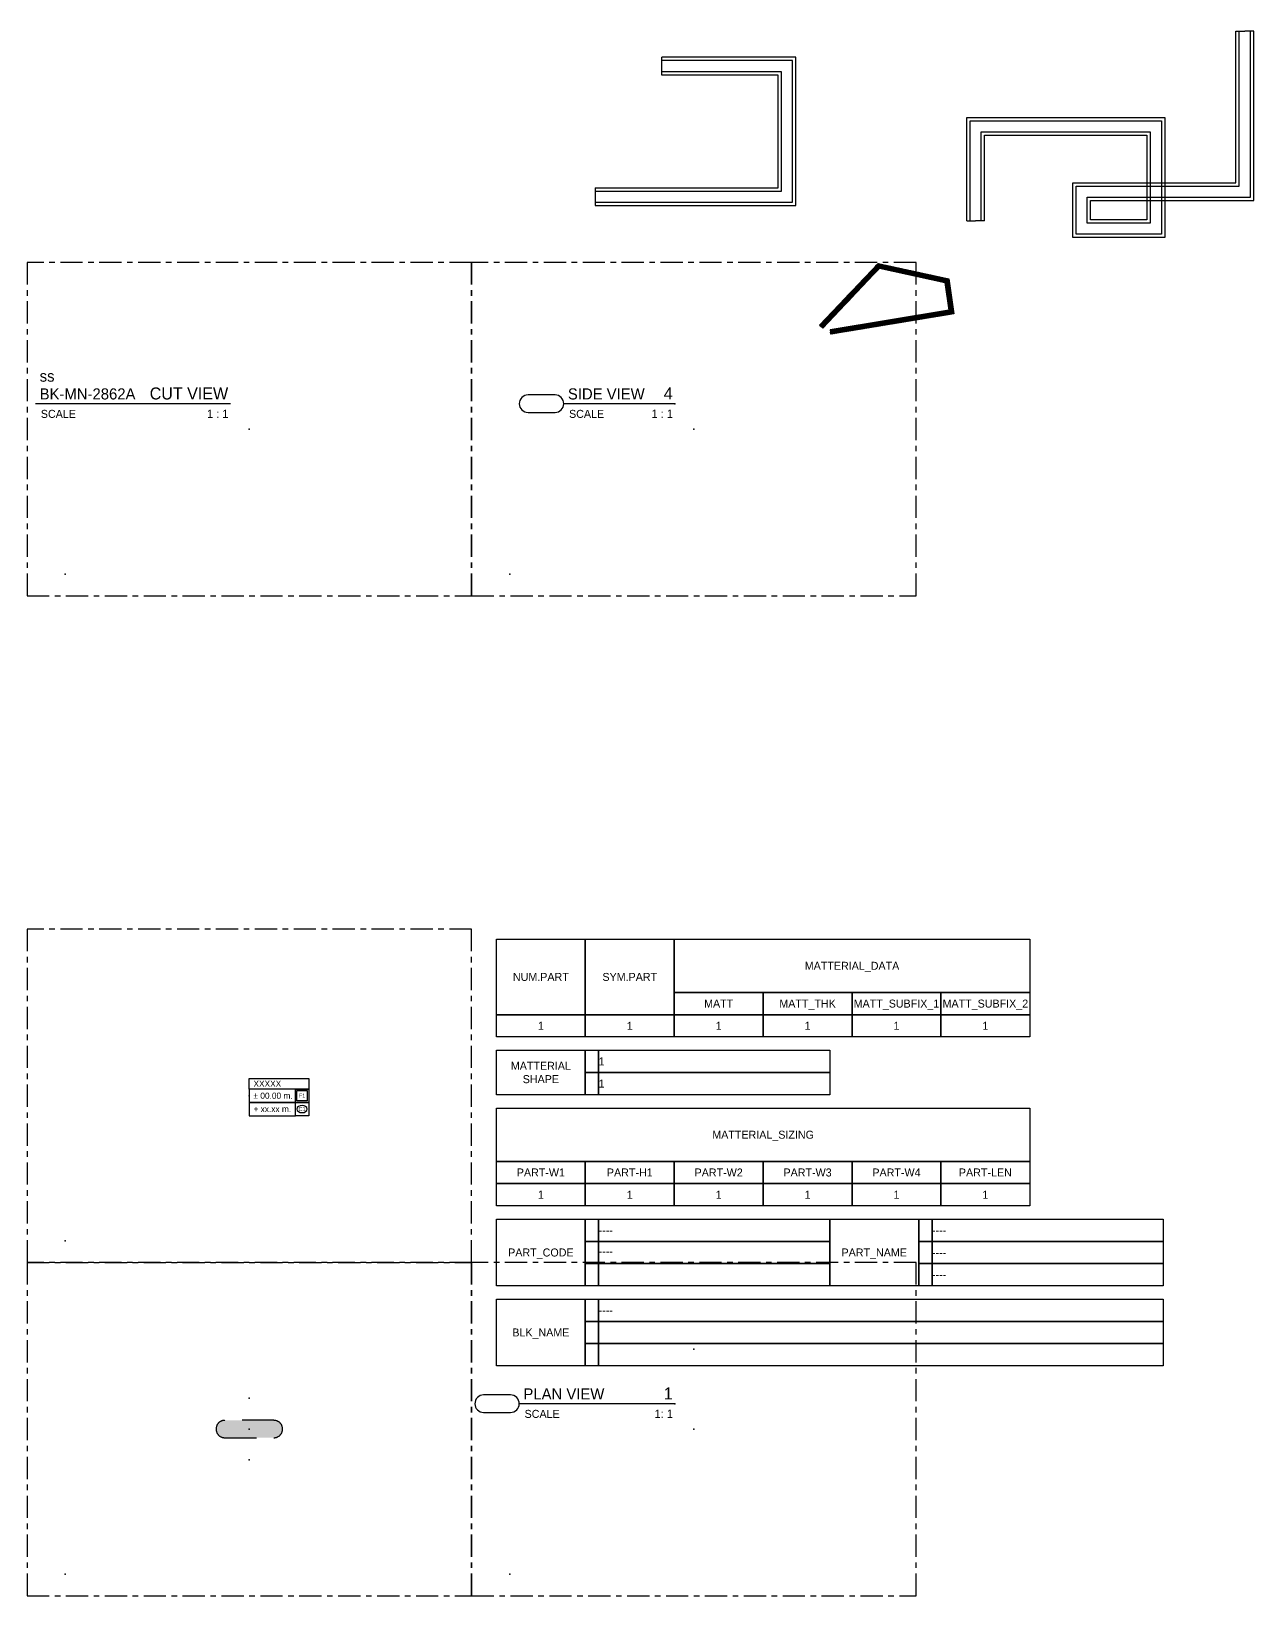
# Model space of a CAD drawing. Header units: millimetres. Extents: x -244126 to 368105, y -173968 to 259060.
# Drawn here: x 2171.8 to 2446.8, y 1157.4 to 1509.4 of the extents above; entities that cross this region are included whole.
import ezdxf
from ezdxf.enums import TextEntityAlignment as Align

# ---------------------------------------------------------------- set-up
doc = ezdxf.new("R2010")
doc.units = ezdxf.units.MM
doc.header["$MEASUREMENT"] = 0
for name, pattern in [('005_GG_TA_LINE', [13.75, 5, -1.25, 1.25, -1.25, 5]), ('BORDER2', [22.225, 6.35, -3.175, 6.35, -3.175, 0, -3.175]), ('CENTER', [2, 1.25, -0.25, 0.25, -0.25]), ('TA_GL_000.00010', [0.000275, 0.0001, -2.5e-05, 2.5e-05, -2.5e-05, 0.0001]), ('TA_HL_002.00', [13, 7.1, -5.9])]:
    doc.linetypes.add(name, pattern=pattern)
for name, color, linetype in [('000 - GRID', 8, 'CENTER'), ('000 - H A T C H', 8, 'Continuous'), ('000 - SYMBOL CON', 1, 'Continuous'), ('000 - T E X T', 4, 'Continuous'), ('002 - STRUCTURAL STEEL', 4, 'Continuous'), ('A04_TUBE SERIES', 7, 'Continuous')]:
    doc.layers.add(name, color=color, linetype=linetype)
doc.styles.add('Cetury Gothic', font='GOTHIC.TTF')
doc.styles.add('MtXpl_BrowalliaUPC', font='BrowalliaUPC.ttf')
doc.styles.get("Standard").update_dxf_attribs({"font": 'arial.ttf'})
doc.styles.add('TA', font='Cordia New.ttf', dxfattribs={"height": 4.5})

# ---------------------------------------------------------------- blocks, each defined once
blk = doc.blocks.new('*U1753')
at = {"color": 0, "linetype": '005_GG_TA_LINE'}
blk.add_lwpolyline([(0, 0), (100, 0), (100, 75), (0, 75)], close=True, dxfattribs=at)
for p in [(50, 37.5), (8.58, 4.88)]:
    blk.add_point(p, dxfattribs=at)
blk.add_attdef('NAMEBLK', (8.58, 4.88), '', height=10, dxfattribs=at)
blk = doc.blocks.new('*U34')
for q in [(0, 1.5), (4.8, 1.5)]:
    blk.add_line((12.76, 1.5), q)
at = {"layer": '000 - SYMBOL CON', "color": 0}
blk.add_line((13.36, -1.5), (4.8, -1.5), dxfattribs=at)
for points in [[(13.36, 1.5), (0, 1.5), (0, 3.9), (13.36, 3.9)], [(10.36, 1.5), (0, 1.5), (0, -1.5), (10.36, -1.5)], [(13.36, -1.5), (10.36, -1.5), (10.36, 1.5), (13.36, 1.5)], [(10.36, -1.5), (0, -1.5), (0, -4.5), (10.36, -4.5)], [(13.36, -4.5), (10.36, -4.5), (10.36, -1.5), (13.36, -1.5)]]:
    blk.add_lwpolyline(points, close=True, dxfattribs=at)
at = {"layer": '000 - SYMBOL CON'}
blk.add_lwpolyline([(13, 1.14), (13, -1.14), (10.72, -1.14), (10.72, 1.14)], close=True, dxfattribs=at)
at = {"layer": '000 - SYMBOL CON', "extrusion": (0, 0, -1)}
blk.add_ellipse((11.86, -3), major_axis=(-1.15, 0), ratio=0.703808, start_param=-1.570796, end_param=4.712389, dxfattribs=at)
at = {"layer": '000 - T E X T', "style": 'TA'}
for tag, p in [('NAME_LOCATION', (0.93, 2.7)), ('LEVEL_FL', (0.93, 0)), ('LEVEL_CL', (0.93, -3))]:
    blk.add_attdef(tag, text='', height=1.4, dxfattribs=at).set_placement(p, align=Align.MIDDLE_LEFT)
for tag, p in [('FLOOR_SYM', (11.86, 0)), ('CEILING_SYM', (11.86, -3))]:
    blk.add_attdef(tag, text='', height=0.9, dxfattribs=at).set_placement(p, align=Align.MIDDLE_CENTER)
blk = doc.blocks.new('*U48')
at = {"color": 4}
blk.add_line((-4.26, 5.7), (-48.1, 5.7), dxfattribs=at)
blk.add_point((0, 0))
at = {"color": 4, "linetype": 'BORDER2', "style": 'Cetury Gothic'}
blk.add_text('SCALE', height=1.8, dxfattribs=at).set_placement((-46.91, 2.51))
at = {"color": 0, "style": 'TA'}
for tag, p in [('HEADING2', (-47.17, 10.65)), ('HEADING', (-47.17, 6.65))]:
    blk.add_attdef(tag, p, '', height=2.5, dxfattribs=at)
for tag, height, p in [('LO', 2.7, (-4.76, 6.65)), ('SC', 1.85, (-4.7, 2.51))]:
    blk.add_attdef(tag, text='', height=height, dxfattribs=at).set_placement(p, align=Align.RIGHT)
blk = doc.blocks.new('*U177')
at = {"layer": '000 - H A T C H', "linetype": '005_GG_TA_LINE'}
h = blk.add_hatch(color=250, dxfattribs=at)
h.dxf.hatch_style = 1
edge = h.paths.add_edge_path()
edge.add_arc((-5.52, 0), 1.96, 90, 180)
edge.add_arc((-5.52, 0), 1.96, 180, 270)
edge.add_line((-5.52, -1.96), (5.52, -1.96))
edge.add_arc((5.52, 0), 1.96, 270, 360)
edge.add_arc((5.52, 0), 1.96, 360, 450)
edge.add_line((5.52, 1.96), (-5.52, 1.96))
for p in [(0, 6.96), (0, -6.96)]:
    blk.add_point(p)
at = {"layer": '000 - SYMBOL CON', "color": 0, "linetype": 'ByBlock'}
blk.add_lwpolyline([(-5.52, 1.96, 0.414214), (-7.48, 0, 0.414214), (-5.52, -1.96), (5.52, -1.96, 0.414214), (7.48, 0, 0.414214), (5.52, 1.96)], format="xyb", close=True, dxfattribs=at)
at = {"layer": '000 - T E X T', "color": 0, "style": 'MtXpl_BrowalliaUPC'}
blk.add_attdef('NO.CODE', text='', height=2, dxfattribs=at).set_placement((0, 0), align=Align.MIDDLE_CENTER)
blk = doc.blocks.new('*U144')
at = {"color": 4}
blk.add_line((-4.26, 5.7), (-29.26, 5.7), dxfattribs=at)
for p in [(-4.26, 5.7), (0, 0)]:
    blk.add_point(p)
at = {"layer": '000 - SYMBOL CON', "color": 0, "linetype": 'ByBlock'}
blk.add_lwpolyline([(-37.3, 7.66, 0.414214), (-39.26, 5.7, 0.414214), (-37.3, 3.74), (-31.22, 3.74, 0.414214), (-29.26, 5.7, 0.414214), (-31.22, 7.66)], format="xyb", close=True, dxfattribs=at)
at = {"color": 4, "linetype": 'BORDER2', "style": 'Cetury Gothic'}
blk.add_text('SCALE', height=1.8, dxfattribs=at).set_placement((-28.07, 2.51))
at = {"color": 0, "style": 'TA'}
for tag, p in [('HEADING2', (-28.33, 10.65)), ('HEADING', (-28.33, 6.65))]:
    blk.add_attdef(tag, p, '', height=2.5, dxfattribs=at)
for tag, height, p in [('LO', 2.7, (-4.76, 6.65)), ('SC', 1.85, (-4.7, 2.51))]:
    blk.add_attdef(tag, text='', height=height, dxfattribs=at).set_placement(p, align=Align.RIGHT)
at = {"layer": '000 - T E X T', "color": 0, "style": 'MtXpl_BrowalliaUPC'}
blk.add_attdef('NO.CODE', text='', height=2, dxfattribs=at).set_placement((-34.26, 5.7), align=Align.MIDDLE_CENTER)
blk = doc.blocks.new('*U3044')
at = {"layer": '002 - STRUCTURAL STEEL', "color": 0, "linetype": 'ByBlock'}
blk.add_lwpolyline([(0, 17), (20, 17), (20, 0), (0, 0)], close=True, dxfattribs=at)
blk = doc.blocks.new('*U4914')
at = {"layer": '002 - STRUCTURAL STEEL', "color": 0, "linetype": 'ByBlock'}
blk.add_lwpolyline([(0, 5), (20, 5), (20, 0), (0, 0)], close=True, dxfattribs=at)
blk = doc.blocks.new('*U72')
at = {"layer": '002 - STRUCTURAL STEEL', "color": 0, "linetype": 'ByBlock'}
blk.add_lwpolyline([(0, 12), (80, 12), (80, 0), (0, 0)], close=True, dxfattribs=at)
blk = doc.blocks.new('*U70')
at = {"layer": '002 - STRUCTURAL STEEL', "color": 0, "linetype": 'ByBlock'}
blk.add_lwpolyline([(0, 10), (20, 10), (20, 0), (0, 0)], close=True, dxfattribs=at)
blk = doc.blocks.new('*U71')
at = {"layer": '002 - STRUCTURAL STEEL', "color": 0, "linetype": 'ByBlock'}
blk.add_lwpolyline([(0, 12), (120, 12), (120, 0), (0, 0)], close=True, dxfattribs=at)
blk = doc.blocks.new('*U73')
at = {"layer": '002 - STRUCTURAL STEEL', "color": 0, "linetype": 'ByBlock'}
blk.add_lwpolyline([(0, 15), (20, 15), (20, 0), (0, 0)], close=True, dxfattribs=at)
blk = doc.blocks.new('*U68')
at = {"layer": '002 - STRUCTURAL STEEL', "color": 0, "linetype": 'ByBlock'}
blk.add_lwpolyline([(0, 5), (52, 5), (52, 0), (0, 0)], close=True, dxfattribs=at)
blk = doc.blocks.new('*U69')
at = {"layer": '002 - STRUCTURAL STEEL', "color": 0, "linetype": 'ByBlock'}
blk.add_lwpolyline([(0, 5), (3, 5), (3, 0), (0, 0)], close=True, dxfattribs=at)
blk = doc.blocks.new('*U74')
at = {"layer": '002 - STRUCTURAL STEEL', "color": 0, "linetype": 'ByBlock'}
blk.add_lwpolyline([(0, 5), (127, 5), (127, 0), (0, 0)], close=True, dxfattribs=at)
blk = doc.blocks.new('LV_DATA_FROM_EXCEl_PART_DATA')
at = {"color": 0}
for name, p in [('*U3044', (0, -17)), ('*U3044', (20, -17)), ('*U72', (40, -12)), ('*U4914', (40, -17)), ('*U4914', (60, -17)), ('*U4914', (80, -17)), ('*U4914', (100, -17)), ('*U4914', (0, -22)), ('*U4914', (20, -22)), ('*U4914', (40, -22)), ('*U4914', (60, -22)), ('*U4914', (80, -22)), ('*U4914', (100, -22)), ('*U70', (0, -35)), ('*U69', (20, -30)), ('*U68', (23, -30)), ('*U69', (20, -35)), ('*U68', (23, -35)), ('*U71', (0, -50)), ('*U4914', (0, -55)), ('*U4914', (20, -55)), ('*U4914', (40, -55)), ('*U4914', (60, -55)), ('*U4914', (80, -55)), ('*U4914', (100, -55)), ('*U4914', (0, -60)), ('*U4914', (20, -60)), ('*U4914', (40, -60)), ('*U4914', (60, -60)), ('*U4914', (80, -60)), ('*U4914', (100, -60)), ('*U73', (0, -78)), ('*U69', (20, -68)), ('*U68', (23, -68)), ('*U73', (75, -78)), ('*U69', (95, -68)), ('*U68', (98, -68)), ('*U69', (20, -73)), ('*U68', (23, -73)), ('*U69', (95, -73)), ('*U68', (98, -73)), ('*U69', (20, -78)), ('*U68', (23, -78)), ('*U69', (95, -78)), ('*U68', (98, -78)), ('*U73', (0, -96)), ('*U69', (20, -86)), ('*U74', (23, -86)), ('*U69', (20, -91)), ('*U74', (23, -91)), ('*U69', (20, -96)), ('*U74', (23, -96))]:
    blk.add_blockref(name, p, dxfattribs=at)
at = {"color": 0, "style": 'TA'}
for s, p in [('MATTERIAL_DATA', (80, -6)), ('NUM.PART', (10, -8.5)), ('SYM.PART', (30, -8.5)), ('MATT', (50, -14.5)), ('MATT_THK', (70, -14.5)), ('MATT_SUBFIX_1', (90, -14.5)), ('MATT_SUBFIX_2', (110, -14.5)), ('MATTERIAL', (10, -28.5)), ('SHAPE', (10, -31.5)), ('MATTERIAL_SIZING', (60, -44)), ('PART-W1', (10, -52.5)), ('PART-H1', (30, -52.5)), ('PART-W2', (50, -52.5)), ('PART-W3', (70, -52.5)), ('PART-W4', (90, -52.5)), ('PART-LEN', (110, -52.5)), ('PART_CODE', (10, -70.5)), ('PART_NAME', (85, -70.5)), ('BLK_NAME', (10, -88.5))]:
    blk.add_text(s, height=1.8, dxfattribs=at).set_placement(p, align=Align.MIDDLE_CENTER)
for tag, p in [('NUM.PART_VALUE', (10, -19.5)), ('SYM.PART_VALUE', (30, -19.5)), ('MATT_VALUE', (50, -19.5)), ('MATT_THK_VALUE', (70, -19.5)), ('MATT_SUBFIX_1_VALUE', (90, -19.5)), ('MATT_SUBFIX_2_VALUE', (110, -19.5)), ('PART-W1_VALUE', (10, -57.5)), ('PART-H1_VALUE', (30, -57.5)), ('PART-W2_VALUE', (50, -57.5)), ('PART-W3_VALUE', (70, -57.5)), ('PART-W4_VALUE', (90, -57.5)), ('PART-LEN_VALUE', (110, -57.5))]:
    blk.add_attdef(tag, text='', height=1.8, dxfattribs=at).set_placement(p, align=Align.MIDDLE_CENTER)
for tag, p in [('MATTERIAL_SHPAE_VALUE_1', (23, -27.5)), ('MATTERIAL_SHPAE_VALUE_2', (23, -32.5)), ('CODE_VALUE_1', (23, -65.5)), ('PART_NAME_VALUE_1', (98, -65.5)), ('CODE_VALUE_2', (23, -70.2)), ('PART_NAME_VALUE_2', (98, -70.5)), ('PART_NAME_VALUE_3', (98, -75.5)), ('BLK_NAME_VAL_VALUE', (23, -83.5))]:
    blk.add_attdef(tag, text='', height=1.8, dxfattribs=at).set_placement(p, align=Align.MIDDLE_LEFT)
blk = doc.blocks.new('*U860')
at = {"color": 4}
blk.add_line((-4.26, 5.7), (-39.26, 5.7), dxfattribs=at)
at = {"linetype": 'TA_GL_000.00010'}
blk.add_point((0, 18), dxfattribs=at)
for p in [(-4.26, 5.7), (0, 0)]:
    blk.add_point(p)
at = {"layer": '000 - SYMBOL CON', "color": 0, "linetype": 'ByBlock'}
blk.add_lwpolyline([(-47.3, 7.66, 0.414214), (-49.26, 5.7, 0.414214), (-47.3, 3.74), (-41.22, 3.74, 0.414214), (-39.26, 5.7, 0.414214), (-41.22, 7.66)], format="xyb", close=True, dxfattribs=at)
at = {"color": 4, "linetype": 'BORDER2', "style": 'Cetury Gothic'}
blk.add_text('SCALE', height=1.8, dxfattribs=at).set_placement((-38.07, 2.51))
at = {"color": 0, "style": 'TA'}
for tag, p in [('HEADING2', (-38.33, 10.65)), ('HEADING', (-38.33, 6.65))]:
    blk.add_attdef(tag, p, '', height=2.5, dxfattribs=at)
for tag, height, p in [('LO', 2.7, (-4.76, 6.65)), ('SC', 1.85, (-4.7, 2.51))]:
    blk.add_attdef(tag, text='', height=height, dxfattribs=at).set_placement(p, align=Align.RIGHT)
at = {"layer": '000 - T E X T', "color": 0, "style": 'MtXpl_BrowalliaUPC'}
blk.add_attdef('NO.CODE', text='', height=2, dxfattribs=at).set_placement((-44.26, 5.7), align=Align.MIDDLE_CENTER)

msp = doc.modelspace()

# ---------------------------------------------------------------- hatches: boundary and pattern name
at = {"layer": '000 - H A T C H', "linetype": 'ByBlock'}
h = msp.add_hatch(dxfattribs=at)
h.set_pattern_fill('ANSI31', color=256)
h.set_pattern_definition([(45, (-23789.02761, 21416.46248), (-0.08838834765, 0.08838834765), [])])
h.paths.add_polyline_path([(2349.12454, 1443.31545), (2349.8502, 1442.6274), (2362.61252, 1456.08739), (2377.32285, 1452.87992), (2378.18816, 1446.68121), (2351.50769, 1442.24844), (2351.67159, 1441.26196), (2379.31327, 1445.85443), (2378.21689, 1453.70848), (2362.27475, 1457.18453)])

# ---------------------------------------------------------------- linework, layer by layer
at = {"color": 3}
for p, q in [((2442.79047, 1475.32563), (2442.79047, 1509.4165)), ((2442.79047, 1509.4165), (2444.79047, 1509.4165)), ((2446.79047, 1509.4165), (2444.79047, 1509.4165)), ((2446.79047, 1471.32563), (2446.79047, 1509.4165)), ((2343.77726, 1503.56914), (2313.63429, 1503.56914)), ((2343.77726, 1470.22084), (2343.77726, 1503.56914)), ((2339.77726, 1499.56914), (2313.63429, 1499.56914)), ((2339.77726, 1474.22084), (2339.77726, 1499.56914)), ((2382.22006, 1466.75633), (2382.22006, 1490.04245)), ((2382.22006, 1490.04245), (2426.7626, 1490.04245)), ((2426.7626, 1490.04245), (2426.7626, 1463.03056)), ((2386.22006, 1466.75633), (2386.22006, 1486.04245)), ((2386.22006, 1486.04245), (2422.7626, 1486.04245)), ((2422.7626, 1486.04245), (2422.7626, 1467.03056)), ((2406.07548, 1463.03056), (2406.07548, 1475.32563)), ((2406.07548, 1475.32563), (2442.79047, 1475.32563)), ((2298.62536, 1474.22084), (2339.77726, 1474.22084)), ((2298.62536, 1470.22084), (2343.77726, 1470.22084)), ((2410.07548, 1467.03056), (2410.07548, 1471.32563)), ((2410.07548, 1471.32563), (2446.79047, 1471.32563)), ((2382.22006, 1466.75633), (2384.22006, 1466.75633)), ((2386.22006, 1466.75633), (2384.22006, 1466.75633)), ((2422.7626, 1467.03056), (2410.07548, 1467.03056)), ((2426.7626, 1463.03056), (2406.07548, 1463.03056))]:
    msp.add_line(p, q, dxfattribs=at)
at = {"color": 1}
for p, q in [((2443.54047, 1474.57563), (2443.54047, 1509.4165)), ((2446.04047, 1472.07563), (2446.04047, 1509.4165)), ((2343.02726, 1502.81914), (2313.63429, 1502.81914)), ((2340.52726, 1500.31914), (2313.63429, 1500.31914)), ((2340.52726, 1473.47084), (2340.52726, 1500.31914)), ((2343.02726, 1470.97084), (2343.02726, 1502.81914)), ((2382.97006, 1466.75633), (2382.97006, 1489.29245)), ((2382.97006, 1489.29245), (2426.0126, 1489.29245)), ((2426.0126, 1489.29245), (2426.0126, 1463.78056)), ((2385.47006, 1466.75633), (2385.47006, 1486.79245)), ((2385.47006, 1486.79245), (2423.5126, 1486.79245)), ((2423.5126, 1486.79245), (2423.5126, 1466.28056)), ((2298.62536, 1473.47084), (2340.52726, 1473.47084)), ((2406.82548, 1463.78056), (2406.82548, 1474.57563)), ((2406.82548, 1474.57563), (2443.54047, 1474.57563)), ((2409.32548, 1466.28056), (2409.32548, 1472.07563)), ((2409.32548, 1472.07563), (2446.04047, 1472.07563)), ((2298.62536, 1470.97084), (2343.02726, 1470.97084)), ((2423.5126, 1466.28056), (2409.32548, 1466.28056)), ((2426.0126, 1463.78056), (2406.82548, 1463.78056))]:
    msp.add_line(p, q, dxfattribs=at)
at = {"color": 3, "linetype": 'Continuous'}
for p, q in [((2313.63429, 1499.56914), (2313.63429, 1503.56914)), ((2298.62536, 1474.22084), (2298.62536, 1470.22084))]:
    msp.add_line(p, q, dxfattribs=at)
at = {"color": 0}
for p, q in [((2349.12454, 1443.31545), (2362.27475, 1457.18453)), ((2349.8502, 1442.6274), (2362.61252, 1456.08739)), ((2362.27475, 1457.18453), (2378.21689, 1453.70848)), ((2362.61252, 1456.08739), (2377.32285, 1452.87992)), ((2377.32285, 1452.87992), (2378.18816, 1446.68121)), ((2378.21689, 1453.70848), (2379.31327, 1445.85443)), ((2349.12454, 1443.31545), (2349.48737, 1442.97142)), ((2378.18816, 1446.68121), (2351.50769, 1442.24844)), ((2379.31327, 1445.85443), (2351.67159, 1441.26196)), ((2349.8502, 1442.6274), (2349.48737, 1442.97142)), ((2351.50769, 1442.24844), (2351.58964, 1441.7552)), ((2351.67159, 1441.26196), (2351.58964, 1441.7552))]:
    msp.add_line(p, q, dxfattribs=at)
at = {"layer": 'A04_TUBE SERIES', "color": 3}
msp.add_point((2320.82947, 1212.92402), dxfattribs=at)

# ---------------------------------------------------------------- block references
at = {"layer": '000 - GRID', "linetype": '005_GG_TA_LINE'}
for p in [(2170.82947, 1382.42402), (2270.82947, 1382.42402), (2170.82947, 1232.42402), (2170.82947, 1157.42402), (2270.82947, 1157.42402)]:
    msp.add_blockref('*U1753', p, dxfattribs=at)
at = {"layer": '000 - SYMBOL CON'}
msp.add_blockref('*U34', (2220.82947, 1269.92402), dxfattribs=at).add_auto_attribs({'CEILING_SYM': 'C1', 'LEVEL_CL': '+ xx.xx m.', 'FLOOR_SYM': 'F1', 'NAME_LOCATION': 'XXXXX', 'LEVEL_FL': '%%p 00.00 m.'})
at = {"layer": '000 - SYMBOL CON', "color": 2, "linetype": 'TA_HL_002.00'}
msp.add_blockref('*U177', (2220.82947, 1194.92402), dxfattribs=at)
at = {"layer": '000 - T E X T'}
for name, p, values in [('*U48', (2220.82947, 1419.92402), {'HEADING': 'BK-MN-2862A', 'HEADING2': 'ss', 'LO': 'CUT VIEW', 'SC': '1 : 1'}), ('*U144', (2320.82947, 1419.92402), {'HEADING': 'SIDE VIEW', 'LO': '4', 'SC': '1 : 1'}), ('*U860', (2320.82947, 1194.92402), {'HEADING': 'PLAN VIEW', 'LO': '1', 'SC': '1: 1'})]:
    msp.add_blockref(name, p, dxfattribs=at).add_auto_attribs(values)
at = {"layer": 'A04_TUBE SERIES', "color": 3}
msp.add_blockref('LV_DATA_FROM_EXCEl_PART_DATA', (2276.42075, 1305.14913), dxfattribs=at).add_auto_attribs({'NUM.PART_VALUE': '1', 'SYM.PART_VALUE': '1', 'MATT_VALUE': '1', 'MATT_THK_VALUE': '1', 'MATT_SUBFIX_1_VALUE': '1', 'MATT_SUBFIX_2_VALUE': '1', 'MATTERIAL_SHPAE_VALUE_1': '1', 'MATTERIAL_SHPAE_VALUE_2': '1', 'PART-W1_VALUE': '1', 'PART-H1_VALUE': '1', 'PART-W2_VALUE': '1', 'PART-W3_VALUE': '1', 'PART-W4_VALUE': '1', 'PART-LEN_VALUE': '1', 'CODE_VALUE_1': '----', 'CODE_VALUE_2': '----', 'PART_NAME_VALUE_1': '----', 'PART_NAME_VALUE_2': '----', 'PART_NAME_VALUE_3': '----', 'BLK_NAME_VAL_VALUE': '----'})

doc.saveas('drawing.dxf')
